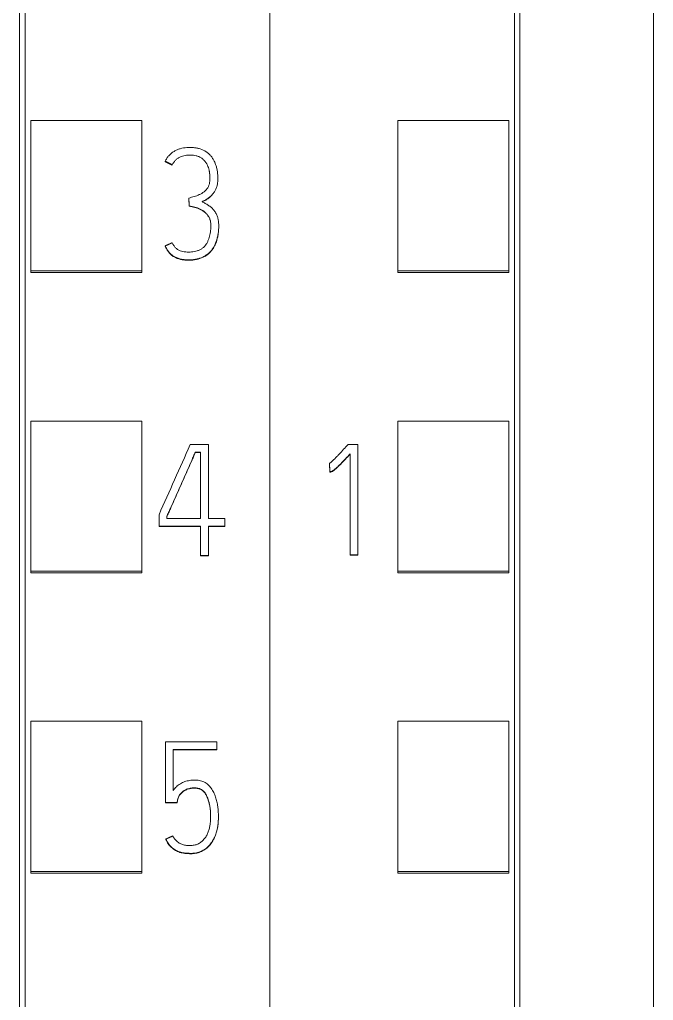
# Model space of a CAD drawing. Header units: millimetres. Extents: x 4137 to 6698, y 1400 to 3585.
# Drawn here: x 6212.15 to 6223.55, y 3324.85 to 3342.49 of the extents above; entities that cross this region are included whole.
import ezdxf

# ---------------------------------------------------------------- set-up
doc = ezdxf.new("R2010")
doc.units = ezdxf.units.MM
doc.layers.add('000-PI-Oprema', color=30, linetype='Continuous', lineweight=5)

msp = doc.modelspace()

# ---------------------------------------------------------------- linework, layer by layer
at = {"layer": '000-PI-Oprema', "color": 0, "linetype": 'ByBlock', "lineweight": 0}
for p, q in [((6216.648, 3360.472), (6216.648, 3247.054)), ((6216.648, 3360.472), (6216.648, 3247.054)), ((6212.248, 3249.376), (6212.248, 3358.191)), ((6221.048, 3358.191), (6221.048, 3249.376)), ((6212.348, 3337.969), (6212.348, 3340.672)), ((6212.348, 3340.672), (6214.348, 3340.672)), ((6214.348, 3337.969), (6214.348, 3340.672)), ((6218.948, 3337.969), (6218.948, 3340.672)), ((6220.948, 3340.672), (6218.948, 3340.672)), ((6220.948, 3337.969), (6220.948, 3340.672)), ((6214.766, 3339.941), (6214.766, 3339.935)), ((6214.894, 3339.878), (6214.894, 3339.872)), ((6215.712, 3339.624), (6215.712, 3339.63)), ((6215.191, 3339.279), (6215.191, 3339.272)), ((6215.199, 3339.14), (6215.199, 3339.134)), ((6215.729, 3338.774), (6215.729, 3338.78)), ((6214.766, 3338.419), (6214.766, 3338.413)), ((6212.348, 3337.94), (6212.348, 3337.969)), ((6212.348, 3337.969), (6214.348, 3337.969)), ((6212.348, 3337.94), (6214.348, 3337.94)), ((6214.348, 3337.94), (6214.348, 3337.969)), ((6218.948, 3337.94), (6218.948, 3337.969)), ((6220.948, 3337.969), (6218.948, 3337.969)), ((6220.948, 3337.94), (6218.948, 3337.94)), ((6220.948, 3337.94), (6220.948, 3337.969)), ((6212.348, 3332.568), (6212.348, 3335.27)), ((6212.348, 3335.27), (6214.348, 3335.27)), ((6214.348, 3332.568), (6214.348, 3335.27)), ((6218.948, 3332.568), (6218.948, 3335.27)), ((6220.948, 3335.27), (6218.948, 3335.27)), ((6220.948, 3332.568), (6220.948, 3335.27)), ((6215.216, 3334.845), (6215.546, 3334.845)), ((6215.546, 3334.845), (6215.546, 3333.519)), ((6218.232, 3334.85), (6218.057, 3334.85)), ((6218.232, 3332.866), (6218.232, 3334.85)), ((6215.404, 3334.707), (6215.307, 3334.707)), ((6215.307, 3334.707), (6215.307, 3334.701)), ((6215.307, 3334.701), (6215.404, 3334.701)), ((6215.404, 3333.519), (6215.404, 3334.707)), ((6218.093, 3334.679), (6218.093, 3332.866)), ((6217.721, 3334.506), (6217.721, 3334.499)), ((6217.73, 3334.359), (6217.73, 3334.352)), ((6214.656, 3333.381), (6214.656, 3333.585)), ((6214.794, 3333.555), (6214.794, 3333.519)), ((6214.794, 3333.519), (6215.404, 3333.519)), ((6215.546, 3333.519), (6215.84, 3333.519)), ((6215.84, 3333.519), (6215.84, 3333.381)), ((6214.656, 3333.381), (6214.656, 3333.374)), ((6215.404, 3333.381), (6214.656, 3333.381)), ((6214.656, 3333.374), (6215.404, 3333.374)), ((6215.404, 3332.853), (6215.404, 3333.381)), ((6215.546, 3333.381), (6215.546, 3332.853)), ((6215.84, 3333.381), (6215.546, 3333.381)), ((6215.546, 3333.374), (6215.84, 3333.374)), ((6215.84, 3333.381), (6215.84, 3333.374)), ((6215.546, 3332.853), (6215.404, 3332.853)), ((6215.404, 3332.853), (6215.404, 3332.847)), ((6215.404, 3332.847), (6215.546, 3332.847)), ((6215.546, 3332.853), (6215.546, 3332.847)), ((6218.093, 3332.866), (6218.232, 3332.866)), ((6218.093, 3332.866), (6218.093, 3332.86)), ((6218.232, 3332.86), (6218.093, 3332.86)), ((6218.232, 3332.866), (6218.232, 3332.86)), ((6212.348, 3332.568), (6214.348, 3332.568)), ((6212.348, 3332.54), (6212.348, 3332.568)), ((6212.348, 3332.54), (6214.348, 3332.54)), ((6214.348, 3332.54), (6214.348, 3332.568)), ((6218.948, 3332.54), (6218.948, 3332.568)), ((6220.948, 3332.568), (6218.948, 3332.568)), ((6220.948, 3332.54), (6218.948, 3332.54)), ((6220.948, 3332.54), (6220.948, 3332.568)), ((6212.348, 3327.166), (6212.348, 3329.869)), ((6212.348, 3329.869), (6214.348, 3329.869)), ((6214.348, 3327.166), (6214.348, 3329.869)), ((6218.948, 3327.166), (6218.948, 3329.869)), ((6220.948, 3329.869), (6218.948, 3329.869)), ((6220.948, 3327.166), (6220.948, 3329.869)), ((6214.772, 3329.501), (6214.772, 3328.406)), ((6215.696, 3329.501), (6214.772, 3329.501)), ((6215.696, 3329.363), (6215.696, 3329.501)), ((6214.911, 3328.627), (6214.911, 3329.363)), ((6214.911, 3329.363), (6215.696, 3329.363)), ((6215.696, 3329.356), (6214.911, 3329.356)), ((6215.696, 3329.363), (6215.696, 3329.356)), ((6214.772, 3328.406), (6214.772, 3328.4)), ((6214.772, 3328.406), (6214.983, 3328.406)), ((6214.983, 3328.4), (6214.772, 3328.4)), ((6214.983, 3328.406), (6214.983, 3328.4)), ((6215.724, 3328.142), (6215.724, 3328.148)), ((6214.778, 3327.751), (6214.778, 3327.745)), ((6212.348, 3327.14), (6212.348, 3327.166)), ((6212.348, 3327.166), (6214.348, 3327.166)), ((6214.348, 3327.14), (6214.348, 3327.166)), ((6220.948, 3327.166), (6218.948, 3327.166)), ((6218.948, 3327.14), (6218.948, 3327.166)), ((6220.948, 3327.14), (6220.948, 3327.166)), ((6212.348, 3327.14), (6214.348, 3327.14)), ((6220.948, 3327.14), (6218.948, 3327.14))]:
    msp.add_line(p, q, dxfattribs=at)
at = {"layer": '000-PI-Oprema', "color": 7, "linetype": 'Continuous', "lineweight": 13}
msp.add_ellipse((6200.145, 3235.454), major_axis=(454.864, 1028.451), ratio=0.023581, start_param=1.484438, end_param=1.485669, dxfattribs=at)
at = {"layer": '000-PI-Oprema', "color": 0, "linetype": 'ByBlock', "lineweight": 0}
for points, knots in [([(6212.148, 3249.091), (6212.148, 3252.431), (6212.148, 3260.396), (6212.148, 3273.036), (6212.148, 3288.522), (6212.148, 3302.817), (6212.148, 3317.026), (6212.148, 3331.593), (6212.148, 3345.763), (6212.148, 3355.333), (6212.148, 3358.377)], [0, 0, 0, 0, 0.091483, 0.21812, 0.346206, 0.515858, 0.610111, 0.736264, 0.916066, 1, 1, 1, 1]), ([(6221.148, 3358.377), (6221.148, 3355.333), (6221.148, 3345.763), (6221.148, 3331.593), (6221.148, 3317.026), (6221.148, 3302.817), (6221.148, 3288.522), (6221.148, 3273.036), (6221.148, 3260.396), (6221.148, 3252.431), (6221.148, 3249.091)], [0, 0, 0, 0, 0.083934, 0.263736, 0.389889, 0.484142, 0.653794, 0.78188, 0.908517, 1, 1, 1, 1]), ([(6223.548, 3355.311), (6223.548, 3353.288), (6223.548, 3344.739), (6223.548, 3331.593), (6223.548, 3317.026), (6223.548, 3302.817), (6223.548, 3288.522), (6223.548, 3273.036), (6223.548, 3260.278), (6223.548, 3251.396), (6223.548, 3247.139), (6223.548, 3246.341)], [0, 0, 0, 0, 0.055935, 0.236292, 0.362833, 0.457376, 0.627551, 0.756032, 0.883059, 0.978086, 1, 1, 1, 1]), ([(6215.429, 3339.215), (6215.447, 3339.224), (6215.465, 3339.233), (6215.5, 3339.253), (6215.517, 3339.263), (6215.542, 3339.28), (6215.55, 3339.286), (6215.566, 3339.298), (6215.573, 3339.304), (6215.588, 3339.317), (6215.596, 3339.324), (6215.61, 3339.338), (6215.617, 3339.346), (6215.637, 3339.369), (6215.648, 3339.385), (6215.664, 3339.411), (6215.669, 3339.42), (6215.677, 3339.438), (6215.682, 3339.447), (6215.693, 3339.476), (6215.698, 3339.495), (6215.707, 3339.534), (6215.709, 3339.554), (6215.712, 3339.594), (6215.712, 3339.615), (6215.712, 3339.655), (6215.712, 3339.675), (6215.708, 3339.734), (6215.702, 3339.774), (6215.689, 3339.833), (6215.684, 3339.853), (6215.672, 3339.891), (6215.657, 3339.929), (6215.639, 3339.964), (6215.617, 3339.999), (6215.606, 3340.015), (6215.58, 3340.046), (6215.56, 3340.068), (6215.537, 3340.088), (6215.521, 3340.1), (6215.512, 3340.106), (6215.47, 3340.134), (6215.434, 3340.151), (6215.385, 3340.167), (6215.375, 3340.17), (6215.356, 3340.175), (6215.326, 3340.181), (6215.276, 3340.188), (6215.236, 3340.19), (6215.196, 3340.19), (6215.175, 3340.19), (6215.115, 3340.185), (6215.076, 3340.179), (6215.027, 3340.165), (6215.018, 3340.162), (6214.999, 3340.155), (6214.989, 3340.151), (6214.961, 3340.139), (6214.925, 3340.12), (6214.892, 3340.097), (6214.869, 3340.078), (6214.861, 3340.071), (6214.846, 3340.057), (6214.839, 3340.05), (6214.819, 3340.027), (6214.807, 3340.012), (6214.79, 3339.986), (6214.785, 3339.978), (6214.775, 3339.96), (6214.771, 3339.951), (6214.766, 3339.941)], [0, 0, 0, 0, 0.03125, 0.03125, 0.0625, 0.0625, 0.078125, 0.078125, 0.09375, 0.09375, 0.109375, 0.109375, 0.125, 0.125, 0.15625, 0.15625, 0.171875, 0.171875, 0.1875, 0.1875, 0.21875, 0.21875, 0.25, 0.25, 0.28125, 0.28125, 0.3125, 0.3125, 0.375, 0.375, 0.40625, 0.40625, 0.4375, 0.46875, 0.46875, 0.5, 0.5, 0.53125, 0.546875, 0.546875, 0.5625, 0.5625, 0.625, 0.625, 0.640625, 0.640625, 0.65625, 0.6875, 0.71875, 0.71875, 0.75, 0.75, 0.8125, 0.8125, 0.828125, 0.828125, 0.84375, 0.84375, 0.875, 0.90625, 0.90625, 0.921875, 0.921875, 0.9375, 0.9375, 0.96875, 0.96875, 0.984375, 0.984375, 1, 1, 1, 1]), ([(6214.894, 3339.878), (6214.902, 3339.893), (6214.91, 3339.907), (6214.928, 3339.934), (6214.938, 3339.947), (6214.956, 3339.964), (6214.962, 3339.97), (6214.974, 3339.981), (6214.981, 3339.986), (6214.994, 3339.996), (6215.001, 3340), (6215.015, 3340.009), (6215.022, 3340.013), (6215.045, 3340.023), (6215.06, 3340.029), (6215.092, 3340.039), (6215.108, 3340.043), (6215.141, 3340.048), (6215.157, 3340.05), (6215.191, 3340.052), (6215.207, 3340.052), (6215.257, 3340.051), (6215.29, 3340.048), (6215.33, 3340.038), (6215.338, 3340.036), (6215.354, 3340.031), (6215.362, 3340.028), (6215.385, 3340.019), (6215.4, 3340.011), (6215.421, 3339.998), (6215.428, 3339.993), (6215.441, 3339.983), (6215.447, 3339.978), (6215.465, 3339.961), (6215.476, 3339.949), (6215.492, 3339.929), (6215.496, 3339.922), (6215.506, 3339.908), (6215.519, 3339.887), (6215.53, 3339.865), (6215.542, 3339.835), (6215.547, 3339.819), (6215.556, 3339.787), (6215.56, 3339.771), (6215.568, 3339.723), (6215.57, 3339.69), (6215.571, 3339.64), (6215.571, 3339.624), (6215.57, 3339.591), (6215.568, 3339.574), (6215.564, 3339.55), (6215.563, 3339.542), (6215.558, 3339.526), (6215.556, 3339.518), (6215.547, 3339.495), (6215.54, 3339.48), (6215.527, 3339.459), (6215.522, 3339.452), (6215.512, 3339.439), (6215.506, 3339.433), (6215.495, 3339.42), (6215.49, 3339.414), (6215.478, 3339.403), (6215.471, 3339.398), (6215.452, 3339.382), (6215.438, 3339.373), (6215.41, 3339.356), (6215.395, 3339.348), (6215.365, 3339.334), (6215.35, 3339.328), (6215.318, 3339.317), (6215.302, 3339.312), (6215.255, 3339.298), (6215.223, 3339.288), (6215.191, 3339.279)], [0, 0, 0, 0, 0.03125, 0.03125, 0.0625, 0.0625, 0.078125, 0.078125, 0.09375, 0.09375, 0.109375, 0.109375, 0.125, 0.125, 0.15625, 0.15625, 0.1875, 0.1875, 0.21875, 0.21875, 0.25, 0.25, 0.3125, 0.3125, 0.328125, 0.328125, 0.34375, 0.34375, 0.375, 0.375, 0.390625, 0.390625, 0.40625, 0.40625, 0.4375, 0.4375, 0.453125, 0.453125, 0.46875, 0.5, 0.5, 0.53125, 0.53125, 0.5625, 0.5625, 0.625, 0.625, 0.65625, 0.65625, 0.6875, 0.6875, 0.703125, 0.703125, 0.71875, 0.71875, 0.75, 0.75, 0.765625, 0.765625, 0.78125, 0.78125, 0.796875, 0.796875, 0.8125, 0.8125, 0.84375, 0.84375, 0.875, 0.875, 0.90625, 0.90625, 0.9375, 0.9375, 1, 1, 1, 1]), ([(6215.571, 3339.635), (6215.571, 3339.639), (6215.571, 3339.643), (6215.571, 3339.68), (6215.568, 3339.713), (6215.561, 3339.756), (6215.559, 3339.767), (6215.557, 3339.778)], [0, 0, 0, 0, 0.087818, 0.087818, 0.771228, 0.771228, 1, 1, 1, 1]), ([(6215.618, 3339.341), (6215.607, 3339.329), (6215.595, 3339.317), (6215.575, 3339.299), (6215.567, 3339.292), (6215.551, 3339.28), (6215.543, 3339.274), (6215.517, 3339.258), (6215.5, 3339.247), (6215.465, 3339.227), (6215.448, 3339.218), (6215.429, 3339.209)], [0, 0, 0, 0, 0.218648, 0.218648, 0.348874, 0.348874, 0.479099, 0.479099, 0.739549, 0.739549, 1, 1, 1, 1]), ([(6214.766, 3338.419), (6214.775, 3338.4), (6214.785, 3338.381), (6214.806, 3338.345), (6214.817, 3338.328), (6214.837, 3338.303), (6214.844, 3338.295), (6214.858, 3338.28), (6214.866, 3338.273), (6214.89, 3338.252), (6214.907, 3338.24), (6214.935, 3338.224), (6214.944, 3338.219), (6214.963, 3338.21), (6214.973, 3338.206), (6215.002, 3338.194), (6215.022, 3338.188), (6215.063, 3338.178), (6215.084, 3338.174), (6215.126, 3338.17), (6215.147, 3338.169), (6215.189, 3338.168), (6215.21, 3338.168), (6215.251, 3338.17), (6215.272, 3338.172), (6215.304, 3338.177), (6215.314, 3338.179), (6215.335, 3338.183), (6215.345, 3338.185), (6215.376, 3338.193), (6215.396, 3338.199), (6215.425, 3338.211), (6215.435, 3338.215), (6215.454, 3338.224), (6215.463, 3338.229), (6215.491, 3338.244), (6215.508, 3338.256), (6215.542, 3338.281), (6215.557, 3338.295), (6215.587, 3338.325), (6215.6, 3338.341), (6215.625, 3338.375), (6215.637, 3338.393), (6215.652, 3338.42), (6215.657, 3338.429), (6215.666, 3338.448), (6215.67, 3338.458), (6215.69, 3338.507), (6215.702, 3338.547), (6215.714, 3338.608), (6215.718, 3338.629), (6215.723, 3338.67), (6215.725, 3338.691), (6215.728, 3338.733), (6215.729, 3338.754), (6215.729, 3338.795), (6215.729, 3338.816), (6215.726, 3338.857), (6215.723, 3338.878), (6215.716, 3338.909), (6215.714, 3338.919), (6215.708, 3338.94), (6215.704, 3338.95), (6215.693, 3338.979), (6215.684, 3338.998), (6215.668, 3339.026), (6215.662, 3339.035), (6215.65, 3339.052), (6215.643, 3339.061), (6215.623, 3339.085), (6215.608, 3339.1), (6215.575, 3339.127), (6215.558, 3339.139), (6215.522, 3339.163), (6215.504, 3339.174), (6215.467, 3339.195), (6215.448, 3339.205), (6215.429, 3339.215)], [0, 0, 0, 0, 0.03125, 0.03125, 0.0625, 0.0625, 0.078125, 0.078125, 0.09375, 0.09375, 0.125, 0.125, 0.140625, 0.140625, 0.15625, 0.15625, 0.1875, 0.1875, 0.21875, 0.21875, 0.25, 0.25, 0.28125, 0.28125, 0.3125, 0.3125, 0.328125, 0.328125, 0.34375, 0.34375, 0.375, 0.375, 0.390625, 0.390625, 0.40625, 0.40625, 0.4375, 0.4375, 0.46875, 0.46875, 0.5, 0.5, 0.53125, 0.53125, 0.546875, 0.546875, 0.5625, 0.5625, 0.625, 0.625, 0.65625, 0.65625, 0.6875, 0.6875, 0.71875, 0.71875, 0.75, 0.75, 0.78125, 0.78125, 0.796875, 0.796875, 0.8125, 0.8125, 0.84375, 0.84375, 0.859375, 0.859375, 0.875, 0.875, 0.90625, 0.90625, 0.9375, 0.9375, 0.96875, 0.96875, 1, 1, 1, 1]), ([(6215.199, 3339.14), (6215.233, 3339.135), (6215.267, 3339.127), (6215.316, 3339.113), (6215.333, 3339.108), (6215.365, 3339.096), (6215.381, 3339.09), (6215.404, 3339.078), (6215.412, 3339.074), (6215.427, 3339.066), (6215.434, 3339.061), (6215.456, 3339.047), (6215.47, 3339.037), (6215.49, 3339.02), (6215.496, 3339.014), (6215.508, 3339.002), (6215.514, 3338.995), (6215.531, 3338.976), (6215.541, 3338.962), (6215.554, 3338.939), (6215.558, 3338.932), (6215.565, 3338.916), (6215.568, 3338.908), (6215.577, 3338.884), (6215.581, 3338.867), (6215.586, 3338.833), (6215.587, 3338.815), (6215.588, 3338.781), (6215.588, 3338.764), (6215.585, 3338.712), (6215.581, 3338.678), (6215.572, 3338.628), (6215.569, 3338.611), (6215.561, 3338.577), (6215.556, 3338.561), (6215.545, 3338.528), (6215.538, 3338.512), (6215.527, 3338.489), (6215.523, 3338.481), (6215.515, 3338.466), (6215.51, 3338.459), (6215.486, 3338.423), (6215.462, 3338.398), (6215.427, 3338.372), (6215.42, 3338.367), (6215.405, 3338.358), (6215.398, 3338.354), (6215.374, 3338.343), (6215.358, 3338.336), (6215.325, 3338.326), (6215.308, 3338.321), (6215.274, 3338.315), (6215.24, 3338.31), (6215.206, 3338.309), (6215.171, 3338.309), (6215.154, 3338.309), (6215.119, 3338.312), (6215.102, 3338.315), (6215.068, 3338.322), (6215.051, 3338.326), (6215.019, 3338.339), (6215.004, 3338.347), (6214.982, 3338.361), (6214.975, 3338.367), (6214.962, 3338.378), (6214.956, 3338.384), (6214.944, 3338.396), (6214.938, 3338.403), (6214.928, 3338.417), (6214.923, 3338.424), (6214.909, 3338.446), (6214.901, 3338.461), (6214.894, 3338.477)], [0, 0, 0, 0, 0.0625, 0.0625, 0.09375, 0.09375, 0.125, 0.125, 0.140625, 0.140625, 0.15625, 0.15625, 0.1875, 0.1875, 0.203125, 0.203125, 0.21875, 0.21875, 0.25, 0.25, 0.265625, 0.265625, 0.28125, 0.28125, 0.3125, 0.3125, 0.34375, 0.34375, 0.375, 0.375, 0.4375, 0.4375, 0.46875, 0.46875, 0.5, 0.5, 0.53125, 0.53125, 0.546875, 0.546875, 0.5625, 0.5625, 0.625, 0.625, 0.640625, 0.640625, 0.65625, 0.65625, 0.6875, 0.6875, 0.71875, 0.71875, 0.75, 0.78125, 0.78125, 0.8125, 0.8125, 0.84375, 0.84375, 0.875, 0.875, 0.90625, 0.90625, 0.921875, 0.921875, 0.9375, 0.9375, 0.953125, 0.953125, 0.96875, 0.96875, 1, 1, 1, 1]), ([(6215.58, 3338.864), (6215.577, 3338.874), (6215.575, 3338.884), (6215.568, 3338.902), (6215.565, 3338.91), (6215.558, 3338.925), (6215.554, 3338.933), (6215.54, 3338.956), (6215.53, 3338.97), (6215.508, 3338.996), (6215.496, 3339.009), (6215.47, 3339.031), (6215.456, 3339.041), (6215.427, 3339.06), (6215.412, 3339.068), (6215.381, 3339.083), (6215.365, 3339.09), (6215.333, 3339.102), (6215.316, 3339.107), (6215.267, 3339.121), (6215.233, 3339.129), (6215.199, 3339.134)], [0, 0, 0, 0, 0.063427, 0.063427, 0.115459, 0.115459, 0.167491, 0.167491, 0.271554, 0.271554, 0.375618, 0.375618, 0.479682, 0.479682, 0.583745, 0.583745, 0.687809, 0.687809, 0.791873, 0.791873, 1, 1, 1, 1]), ([(6215.724, 3338.672), (6215.723, 3338.663), (6215.722, 3338.655), (6215.718, 3338.626), (6215.715, 3338.605), (6215.702, 3338.544), (6215.691, 3338.504), (6215.672, 3338.455), (6215.667, 3338.446), (6215.658, 3338.427), (6215.654, 3338.417), (6215.638, 3338.389), (6215.627, 3338.372), (6215.603, 3338.338), (6215.589, 3338.322), (6215.567, 3338.299), (6215.56, 3338.291), (6215.544, 3338.277), (6215.536, 3338.27), (6215.511, 3338.251), (6215.493, 3338.239), (6215.466, 3338.224), (6215.457, 3338.219), (6215.437, 3338.21), (6215.428, 3338.206), (6215.378, 3338.186), (6215.338, 3338.176), (6215.275, 3338.167), (6215.254, 3338.164), (6215.212, 3338.162), (6215.191, 3338.162), (6215.148, 3338.162), (6215.127, 3338.164), (6215.096, 3338.167), (6215.085, 3338.168), (6215.064, 3338.172), (6215.054, 3338.174), (6215.023, 3338.181), (6215.003, 3338.188), (6214.974, 3338.199), (6214.964, 3338.204), (6214.945, 3338.213), (6214.935, 3338.218), (6214.908, 3338.234), (6214.89, 3338.246), (6214.866, 3338.266), (6214.859, 3338.273), (6214.844, 3338.288), (6214.837, 3338.297), (6214.817, 3338.321), (6214.806, 3338.339), (6214.785, 3338.375), (6214.775, 3338.394), (6214.766, 3338.413)], [0, 0, 0, 0, 0.018898, 0.018898, 0.065617, 0.065617, 0.159055, 0.159055, 0.182415, 0.182415, 0.205774, 0.205774, 0.252494, 0.252494, 0.299213, 0.299213, 0.322572, 0.322572, 0.345932, 0.345932, 0.392651, 0.392651, 0.416011, 0.416011, 0.43937, 0.43937, 0.532809, 0.532809, 0.579528, 0.579528, 0.626247, 0.626247, 0.672966, 0.672966, 0.696326, 0.696326, 0.719685, 0.719685, 0.766404, 0.766404, 0.789764, 0.789764, 0.813123, 0.813123, 0.859843, 0.859843, 0.883202, 0.883202, 0.906562, 0.906562, 0.953281, 0.953281, 1, 1, 1, 1]), ([(6218.057, 3334.85), (6218.03, 3334.82), (6218.003, 3334.791), (6217.949, 3334.731), (6217.922, 3334.702), (6217.88, 3334.658), (6217.866, 3334.644), (6217.839, 3334.615), (6217.825, 3334.6), (6217.796, 3334.572), (6217.782, 3334.558), (6217.752, 3334.532), (6217.736, 3334.518), (6217.721, 3334.506)], [0, 0, 0, 0, 0.25, 0.25, 0.5, 0.5, 0.625, 0.625, 0.75, 0.75, 0.875, 0.875, 1, 1, 1, 1]), ([(6215.307, 3334.707), (6215.297, 3334.683), (6215.286, 3334.659), (6215.265, 3334.611), (6215.255, 3334.587), (6215.223, 3334.514), (6215.202, 3334.466), (6215.159, 3334.37), (6215.138, 3334.322), (6215.095, 3334.226), (6215.074, 3334.178), (6215.031, 3334.082), (6215.009, 3334.034), (6214.966, 3333.938), (6214.945, 3333.89), (6214.902, 3333.794), (6214.881, 3333.746), (6214.849, 3333.674), (6214.838, 3333.65), (6214.821, 3333.614), (6214.816, 3333.602), (6214.805, 3333.578), (6214.8, 3333.567), (6214.794, 3333.555)], [0, 0, 0, 0, 0.0625, 0.0625, 0.125, 0.125, 0.25, 0.25, 0.375, 0.375, 0.5, 0.5, 0.625, 0.625, 0.75, 0.75, 0.875, 0.875, 0.9375, 0.9375, 0.96875, 0.96875, 1, 1, 1, 1]), ([(6214.794, 3333.548), (6214.8, 3333.56), (6214.805, 3333.572), (6214.816, 3333.596), (6214.821, 3333.608), (6214.838, 3333.644), (6214.849, 3333.668), (6214.881, 3333.74), (6214.902, 3333.788), (6214.945, 3333.884), (6214.966, 3333.932), (6215.009, 3334.028), (6215.031, 3334.076), (6215.074, 3334.172), (6215.095, 3334.22), (6215.138, 3334.316), (6215.159, 3334.364), (6215.202, 3334.46), (6215.223, 3334.508), (6215.255, 3334.58), (6215.265, 3334.604), (6215.286, 3334.653), (6215.297, 3334.677), (6215.307, 3334.701)], [0, 0, 0, 0, 0.03125, 0.03125, 0.0625, 0.0625, 0.125, 0.125, 0.25, 0.25, 0.375, 0.375, 0.5, 0.5, 0.625, 0.625, 0.75, 0.75, 0.875, 0.875, 0.9375, 0.9375, 1, 1, 1, 1]), ([(6217.73, 3334.359), (6217.735, 3334.359), (6217.74, 3334.359), (6217.75, 3334.361), (6217.755, 3334.363), (6217.765, 3334.366), (6217.769, 3334.369), (6217.778, 3334.374), (6217.783, 3334.376), (6217.795, 3334.385), (6217.803, 3334.391), (6217.819, 3334.404), (6217.827, 3334.411), (6217.85, 3334.431), (6217.865, 3334.445), (6217.895, 3334.473), (6217.909, 3334.487), (6217.952, 3334.531), (6217.981, 3334.56), (6218.037, 3334.619), (6218.065, 3334.649), (6218.093, 3334.679)], [0, 0, 0, 0, 0.03125, 0.03125, 0.0625, 0.0625, 0.09375, 0.09375, 0.125, 0.125, 0.1875, 0.1875, 0.25, 0.25, 0.375, 0.375, 0.5, 0.5, 0.75, 0.75, 1, 1, 1, 1]), ([(6218.093, 3334.673), (6218.065, 3334.643), (6218.037, 3334.613), (6217.981, 3334.554), (6217.952, 3334.525), (6217.909, 3334.481), (6217.894, 3334.467), (6217.865, 3334.439), (6217.85, 3334.425), (6217.827, 3334.404), (6217.819, 3334.398), (6217.803, 3334.385), (6217.795, 3334.379), (6217.782, 3334.37), (6217.778, 3334.367), (6217.769, 3334.362), (6217.765, 3334.36), (6217.755, 3334.357), (6217.75, 3334.355), (6217.74, 3334.353), (6217.735, 3334.352), (6217.73, 3334.352)], [0, 0, 0, 0, 0.25, 0.25, 0.5, 0.5, 0.625, 0.625, 0.75, 0.75, 0.8125, 0.8125, 0.875, 0.875, 0.90625, 0.90625, 0.9375, 0.9375, 0.96875, 0.96875, 1, 1, 1, 1]), ([(6214.778, 3327.751), (6214.79, 3327.725), (6214.803, 3327.699), (6214.828, 3327.663), (6214.836, 3327.652), (6214.855, 3327.63), (6214.865, 3327.619), (6214.887, 3327.599), (6214.898, 3327.59), (6214.921, 3327.573), (6214.933, 3327.565), (6214.958, 3327.55), (6214.971, 3327.543), (6214.997, 3327.531), (6215.011, 3327.526), (6215.039, 3327.517), (6215.053, 3327.513), (6215.081, 3327.506), (6215.095, 3327.503), (6215.124, 3327.499), (6215.139, 3327.498), (6215.161, 3327.496), (6215.168, 3327.496), (6215.183, 3327.495), (6215.19, 3327.495), (6215.212, 3327.494), (6215.227, 3327.494), (6215.256, 3327.495), (6215.27, 3327.496), (6215.3, 3327.499), (6215.314, 3327.501), (6215.343, 3327.508), (6215.357, 3327.511), (6215.399, 3327.525), (6215.426, 3327.537), (6215.464, 3327.559), (6215.477, 3327.567), (6215.501, 3327.584), (6215.512, 3327.593), (6215.534, 3327.612), (6215.545, 3327.622), (6215.565, 3327.644), (6215.574, 3327.655), (6215.601, 3327.69), (6215.617, 3327.714), (6215.638, 3327.752), (6215.645, 3327.765), (6215.657, 3327.792), (6215.663, 3327.806), (6215.679, 3327.847), (6215.688, 3327.874), (6215.703, 3327.93), (6215.709, 3327.959), (6215.715, 3328.002), (6215.717, 3328.016), (6215.72, 3328.045), (6215.721, 3328.06), (6215.723, 3328.104), (6215.724, 3328.133), (6215.723, 3328.191), (6215.721, 3328.249), (6215.715, 3328.307), (6215.708, 3328.365), (6215.703, 3328.394), (6215.693, 3328.437), (6215.69, 3328.451), (6215.682, 3328.479), (6215.678, 3328.493), (6215.664, 3328.535), (6215.654, 3328.562), (6215.634, 3328.602), (6215.627, 3328.615), (6215.612, 3328.64), (6215.604, 3328.652), (6215.579, 3328.688), (6215.559, 3328.71), (6215.515, 3328.749), (6215.49, 3328.765), (6215.451, 3328.784), (6215.437, 3328.79), (6215.409, 3328.799), (6215.394, 3328.803), (6215.366, 3328.808), (6215.351, 3328.81), (6215.321, 3328.812), (6215.307, 3328.813), (6215.277, 3328.812), (6215.263, 3328.812), (6215.233, 3328.809), (6215.219, 3328.808), (6215.19, 3328.803), (6215.176, 3328.8), (6215.147, 3328.793), (6215.133, 3328.789), (6215.105, 3328.779), (6215.091, 3328.774), (6215.065, 3328.761), (6215.052, 3328.754), (6215.026, 3328.739), (6215.014, 3328.731), (6214.99, 3328.713), (6214.979, 3328.703), (6214.958, 3328.684), (6214.948, 3328.673), (6214.928, 3328.651), (6214.919, 3328.64), (6214.911, 3328.627)], [0, 0, 0, 0, 0.03125, 0.03125, 0.046875, 0.046875, 0.0625, 0.0625, 0.078125, 0.078125, 0.09375, 0.09375, 0.109375, 0.109375, 0.125, 0.125, 0.140625, 0.140625, 0.15625, 0.15625, 0.171875, 0.171875, 0.179688, 0.179688, 0.1875, 0.1875, 0.203125, 0.203125, 0.21875, 0.21875, 0.234375, 0.234375, 0.25, 0.25, 0.28125, 0.28125, 0.296875, 0.296875, 0.3125, 0.3125, 0.328125, 0.328125, 0.34375, 0.34375, 0.375, 0.375, 0.390625, 0.390625, 0.40625, 0.40625, 0.4375, 0.4375, 0.46875, 0.46875, 0.484375, 0.484375, 0.5, 0.5, 0.53125, 0.53125, 0.5625, 0.59375, 0.59375, 0.625, 0.625, 0.640625, 0.640625, 0.65625, 0.65625, 0.6875, 0.6875, 0.703125, 0.703125, 0.71875, 0.71875, 0.75, 0.75, 0.78125, 0.78125, 0.796875, 0.796875, 0.8125, 0.8125, 0.828125, 0.828125, 0.84375, 0.84375, 0.859375, 0.859375, 0.875, 0.875, 0.890625, 0.890625, 0.90625, 0.90625, 0.921875, 0.921875, 0.9375, 0.9375, 0.953125, 0.953125, 0.96875, 0.96875, 0.984375, 0.984375, 1, 1, 1, 1]), ([(6214.983, 3328.406), (6214.984, 3328.429), (6214.987, 3328.452), (6214.996, 3328.486), (6214.999, 3328.497), (6215.009, 3328.518), (6215.014, 3328.528), (6215.026, 3328.547), (6215.033, 3328.557), (6215.048, 3328.574), (6215.056, 3328.583), (6215.073, 3328.598), (6215.082, 3328.605), (6215.101, 3328.619), (6215.111, 3328.625), (6215.131, 3328.636), (6215.141, 3328.642), (6215.162, 3328.65), (6215.173, 3328.654), (6215.207, 3328.664), (6215.229, 3328.668), (6215.264, 3328.671), (6215.275, 3328.672), (6215.298, 3328.672), (6215.31, 3328.671), (6215.333, 3328.669), (6215.344, 3328.667), (6215.361, 3328.664), (6215.367, 3328.662), (6215.378, 3328.659), (6215.384, 3328.657), (6215.4, 3328.651), (6215.41, 3328.646), (6215.43, 3328.634), (6215.439, 3328.627), (6215.457, 3328.612), (6215.465, 3328.603), (6215.479, 3328.585), (6215.486, 3328.576), (6215.505, 3328.547), (6215.515, 3328.526), (6215.533, 3328.484), (6215.54, 3328.462), (6215.56, 3328.396), (6215.569, 3328.351), (6215.578, 3328.283), (6215.58, 3328.26), (6215.582, 3328.214), (6215.583, 3328.191), (6215.584, 3328.122), (6215.583, 3328.077), (6215.574, 3328.009), (6215.57, 3327.986), (6215.563, 3327.953), (6215.56, 3327.942), (6215.554, 3327.919), (6215.551, 3327.908), (6215.539, 3327.875), (6215.531, 3327.854), (6215.515, 3327.823), (6215.51, 3327.813), (6215.498, 3327.793), (6215.491, 3327.783), (6215.471, 3327.755), (6215.456, 3327.738), (6215.432, 3327.714), (6215.423, 3327.706), (6215.405, 3327.691), (6215.395, 3327.685), (6215.375, 3327.672), (6215.365, 3327.667), (6215.344, 3327.657), (6215.333, 3327.653), (6215.3, 3327.643), (6215.277, 3327.639), (6215.242, 3327.636), (6215.231, 3327.635), (6215.207, 3327.635), (6215.196, 3327.635), (6215.161, 3327.636), (6215.138, 3327.638), (6215.104, 3327.645), (6215.093, 3327.648), (6215.071, 3327.655), (6215.06, 3327.659), (6215.028, 3327.674), (6215.008, 3327.686), (6214.981, 3327.707), (6214.972, 3327.715), (6214.955, 3327.731), (6214.94, 3327.749), (6214.927, 3327.768), (6214.915, 3327.788), (6214.91, 3327.798), (6214.905, 3327.809)], [0, 0, 0, 0, 0.03125, 0.03125, 0.046875, 0.046875, 0.0625, 0.0625, 0.078125, 0.078125, 0.09375, 0.09375, 0.109375, 0.109375, 0.125, 0.125, 0.140625, 0.140625, 0.15625, 0.15625, 0.1875, 0.1875, 0.203125, 0.203125, 0.21875, 0.21875, 0.234375, 0.234375, 0.242187, 0.242187, 0.25, 0.25, 0.265625, 0.265625, 0.28125, 0.28125, 0.296875, 0.296875, 0.3125, 0.3125, 0.34375, 0.34375, 0.375, 0.375, 0.4375, 0.4375, 0.46875, 0.46875, 0.5, 0.5, 0.5625, 0.5625, 0.59375, 0.59375, 0.609375, 0.609375, 0.625, 0.625, 0.65625, 0.65625, 0.671875, 0.671875, 0.6875, 0.6875, 0.71875, 0.71875, 0.734375, 0.734375, 0.75, 0.75, 0.765625, 0.765625, 0.78125, 0.78125, 0.8125, 0.8125, 0.828125, 0.828125, 0.84375, 0.84375, 0.875, 0.875, 0.890625, 0.890625, 0.90625, 0.90625, 0.9375, 0.9375, 0.953125, 0.953125, 0.96875, 0.984375, 0.984375, 1, 1, 1, 1]), ([(6215.584, 3328.144), (6215.584, 3328.15), (6215.584, 3328.155), (6215.583, 3328.184), (6215.583, 3328.207), (6215.58, 3328.252), (6215.578, 3328.275), (6215.572, 3328.32), (6215.568, 3328.343), (6215.559, 3328.388), (6215.554, 3328.411), (6215.544, 3328.444), (6215.54, 3328.455), (6215.533, 3328.477), (6215.528, 3328.488), (6215.515, 3328.519), (6215.505, 3328.54), (6215.486, 3328.569), (6215.48, 3328.579), (6215.465, 3328.597), (6215.457, 3328.605), (6215.44, 3328.621), (6215.431, 3328.628), (6215.411, 3328.64), (6215.4, 3328.645), (6215.379, 3328.653), (6215.368, 3328.656), (6215.345, 3328.661), (6215.333, 3328.663), (6215.31, 3328.665), (6215.299, 3328.665), (6215.276, 3328.666), (6215.264, 3328.665), (6215.241, 3328.663), (6215.23, 3328.662), (6215.207, 3328.658), (6215.185, 3328.652), (6215.163, 3328.645), (6215.142, 3328.636), (6215.131, 3328.631), (6215.101, 3328.614), (6215.082, 3328.6), (6215.057, 3328.577), (6215.048, 3328.569), (6215.033, 3328.551), (6215.027, 3328.542), (6215.014, 3328.522), (6215.009, 3328.512), (6215, 3328.491), (6214.996, 3328.48), (6214.99, 3328.457), (6214.987, 3328.446), (6214.984, 3328.423), (6214.983, 3328.412), (6214.983, 3328.4)], [0, 0, 0, 0, 0.015899, 0.015899, 0.077406, 0.077406, 0.138912, 0.138912, 0.200418, 0.200418, 0.261925, 0.261925, 0.292678, 0.292678, 0.323431, 0.323431, 0.384937, 0.384937, 0.41569, 0.41569, 0.446443, 0.446443, 0.477197, 0.477197, 0.50795, 0.50795, 0.538703, 0.538703, 0.569456, 0.569456, 0.600209, 0.600209, 0.630962, 0.630962, 0.661715, 0.661715, 0.692469, 0.723222, 0.723222, 0.753975, 0.753975, 0.815481, 0.815481, 0.846234, 0.846234, 0.876987, 0.876987, 0.907741, 0.907741, 0.938494, 0.938494, 0.969247, 0.969247, 1, 1, 1, 1]), ([(6215.724, 3328.142), (6215.724, 3328.12), (6215.723, 3328.099), (6215.721, 3328.049), (6215.718, 3328.02), (6215.712, 3327.977), (6215.71, 3327.962), (6215.704, 3327.934), (6215.701, 3327.919), (6215.69, 3327.877), (6215.682, 3327.849), (6215.661, 3327.794), (6215.649, 3327.767), (6215.621, 3327.715), (6215.606, 3327.691), (6215.58, 3327.656), (6215.57, 3327.644), (6215.551, 3327.622), (6215.541, 3327.612), (6215.508, 3327.582), (6215.484, 3327.564), (6215.447, 3327.542), (6215.434, 3327.535), (6215.407, 3327.523), (6215.393, 3327.517), (6215.351, 3327.503), (6215.323, 3327.496), (6215.279, 3327.49), (6215.264, 3327.489), (6215.235, 3327.488), (6215.22, 3327.488), (6215.191, 3327.489), (6215.176, 3327.489), (6215.147, 3327.491), (6215.132, 3327.492), (6215.103, 3327.495), (6215.089, 3327.498), (6215.06, 3327.505), (6215.045, 3327.508), (6215.017, 3327.517), (6215.004, 3327.523), (6214.977, 3327.534), (6214.964, 3327.541), (6214.938, 3327.556), (6214.925, 3327.564), (6214.901, 3327.581), (6214.89, 3327.591), (6214.868, 3327.61), (6214.858, 3327.621), (6214.838, 3327.643), (6214.829, 3327.655), (6214.804, 3327.692), (6214.79, 3327.718), (6214.778, 3327.745)], [0, 0, 0, 0, 0.044434, 0.044434, 0.104157, 0.104157, 0.134018, 0.134018, 0.16388, 0.16388, 0.223602, 0.223602, 0.283325, 0.283325, 0.343048, 0.343048, 0.37291, 0.37291, 0.402771, 0.402771, 0.462494, 0.462494, 0.492355, 0.492355, 0.522217, 0.522217, 0.58194, 0.58194, 0.611801, 0.611801, 0.641663, 0.641663, 0.671524, 0.671524, 0.701386, 0.701386, 0.731247, 0.731247, 0.761108, 0.761108, 0.79097, 0.79097, 0.820831, 0.820831, 0.850693, 0.850693, 0.880554, 0.880554, 0.910416, 0.910416, 0.940277, 0.940277, 1, 1, 1, 1])]:
    msp.add_open_spline(points, degree=3, knots=knots, dxfattribs=at)
for points, weights in [([(6214.766, 3339.941), (6214.83, 3339.91), (6214.894, 3339.878)], [0.500000020044, 0.499999979956, 0.500000020044]), ([(6214.894, 3339.872), (6214.83, 3339.904), (6214.766, 3339.935)], [0.499999942619, 0.500000057381, 0.499999942619]), ([(6215.191, 3339.279), (6215.195, 3339.209), (6215.199, 3339.14)], [0.499999997994, 0.500000002006, 0.499999997994]), ([(6215.199, 3339.134), (6215.195, 3339.203), (6215.191, 3339.272)], [0.500000006232, 0.499999993768, 0.500000006232]), ([(6214.894, 3338.477), (6214.83, 3338.448), (6214.766, 3338.419)], [0.499999993528, 0.500000006472, 0.499999993528]), ([(6217.721, 3334.506), (6217.725, 3334.432), (6217.73, 3334.359)], [0.499999991411, 0.500000008589, 0.499999991411]), ([(6217.73, 3334.352), (6217.725, 3334.426), (6217.721, 3334.499)], [0.500000017205, 0.499999982795, 0.500000017205]), ([(6214.905, 3327.809), (6214.841, 3327.78), (6214.778, 3327.751)], [0.499999767523, 0.500000232477, 0.499999767523])]:
    msp.add_rational_spline(points, weights, degree=2, dxfattribs=at)

doc.saveas('drawing.dxf')
